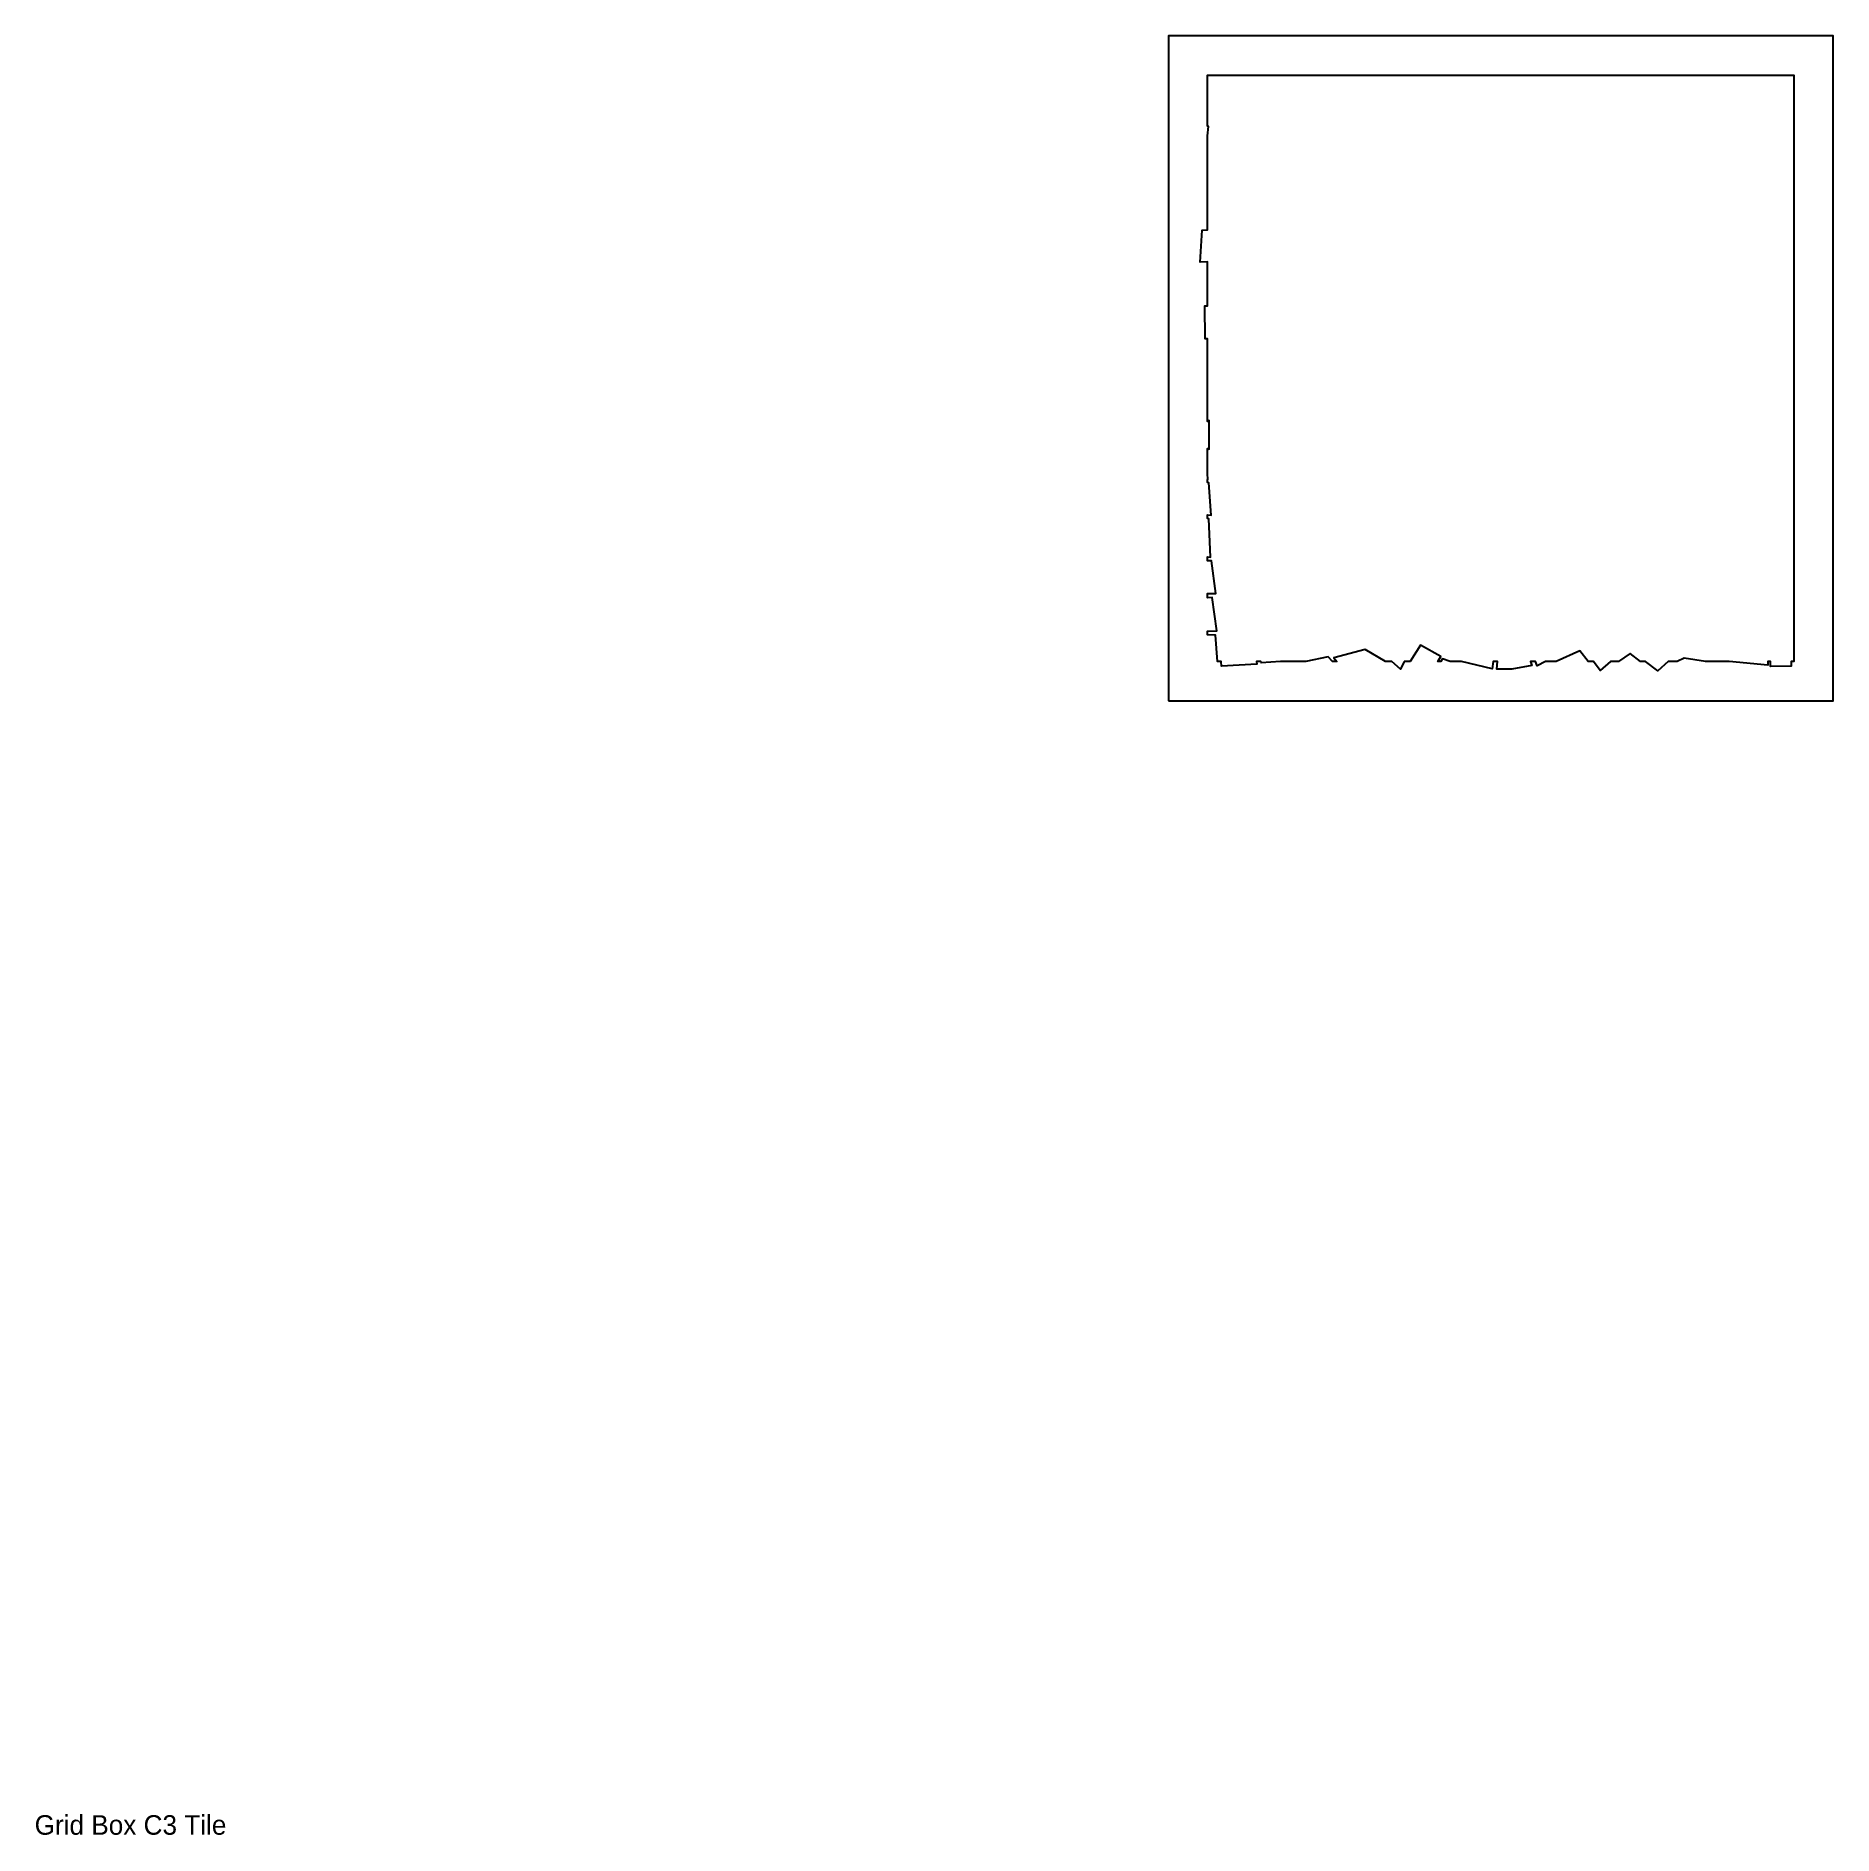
# Model space of a CAD drawing. Header units: metres. Extents: x 1 to 920, y 0 to 920.
import ezdxf

# ---------------------------------------------------------------- set-up
doc = ezdxf.new("R2010")
doc.units = ezdxf.units.M

msp = doc.modelspace()

# ---------------------------------------------------------------- linework, layer by layer
at = {"color": 8}
msp.add_lwpolyline([(580, 580), (920, 580), (920, 920), (580, 920), (580, 580)], dxfattribs=at)
at = {"color": 2}
msp.add_lwpolyline([(700.58, 600), (698.74, 596.17), (694.36, 600), (691.06, 600), (680.62, 606.23), (664.57, 601.89), (666.18, 600), (663.87, 600), (661.68, 602.48), (650.28, 600), (637.29, 600), (627.4, 599.32), (627.28, 600), (625.12, 600), (625.26, 598.78), (607.14, 597.71), (606.98, 600), (605.18, 600), (604.1, 613.62), (600, 613.65), (600, 615.59), (604.8, 615.68), (602.39, 632.77), (600, 632.71), (600, 634.78), (604.21, 634.91), (602.06, 651.58), (600, 651.58), (600, 653.6), (601.51, 653.45), (600.69, 673.1), (600, 673.17), (600, 675.13), (601.81, 674.94), (600.63, 691.47), (600, 691.59), (600, 693.17), (600.09, 693.15), (600, 696.21), (600, 709), (600.91, 708.61), (600.78, 723.39), (600, 722.75), (600, 765.12), (598.73, 765.09), (598.69, 782), (600, 782.05), (600, 804.47), (596.3, 804.29), (597.33, 820.7), (600, 820.79), (600, 842.86), (600.03, 842.85), (600, 843.52), (600, 868.87), (600.52, 873.68), (600, 873.93), (600, 900), (900, 900), (900, 600), (898.63, 600), (898.62, 597.69), (887.94, 597.57), (888.09, 600), (886.67, 600), (886.61, 598.13), (866.8, 600), (854.69, 600), (843.88, 601.82), (840.24, 600), (835.72, 600), (830.44, 595.31), (824.09, 600), (821.52, 600), (816.21, 604.14), (810.24, 600), (806.16, 600), (800.93, 595.41), (797.39, 600), (794.66, 600), (790.48, 605.52), (778.28, 600), (772.91, 600), (768.66, 597.84), (767.78, 600), (765.21, 600), (765.98, 597.98), (755.64, 596.23), (747.99, 596.1), (748.29, 600), (746.13, 600), (745.58, 596.37), (730, 600), (724.16, 600), (720.15, 601.36), (719.42, 600), (717.88, 600), (719.37, 602.66), (709.04, 608.44), (703.67, 600)], close=True, dxfattribs=at)

# ---------------------------------------------------------------- texts
msp.add_text('Grid Box C3 Tile', height=10).set_placement((0, 0))

doc.saveas('drawing.dxf')
